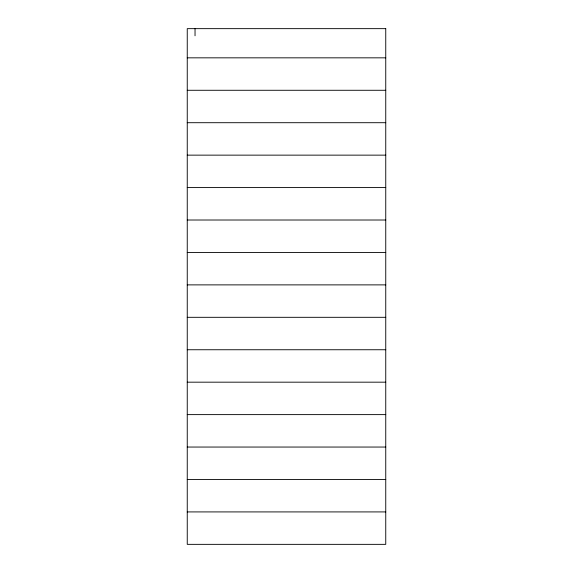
<?xml version="1.0" encoding="UTF-8"?>
<svg xmlns="http://www.w3.org/2000/svg" width="573" height="573" viewBox="0 0 573 573"><rect width="100%" height="100%" fill="white"/><g stroke="black" fill="none" stroke-linecap="round" stroke-linejoin="round"><path stroke-width="0.86" d="M187.249 57.837L385.751 57.837M187.249 90.276L385.751 90.276M187.249 122.708L385.751 122.708M187.249 155.14L385.751 155.14M187.249 187.579L385.751 187.579M187.249 220.011L385.751 220.011M187.249 252.442L385.751 252.442M187.249 284.881L385.751 284.881M187.249 317.313L385.751 317.313M187.249 349.745L385.751 349.745M187.249 382.177L385.751 382.177M187.249 414.616L385.751 414.616M187.249 447.047L385.751 447.047M187.249 479.479L385.751 479.479M187.249 511.918L385.751 511.918M195.035 28.65L195.035 35.784M385.751 28.65L187.249 28.65L187.249 544.35L385.751 544.35L385.751 28.65"/></g></svg>
